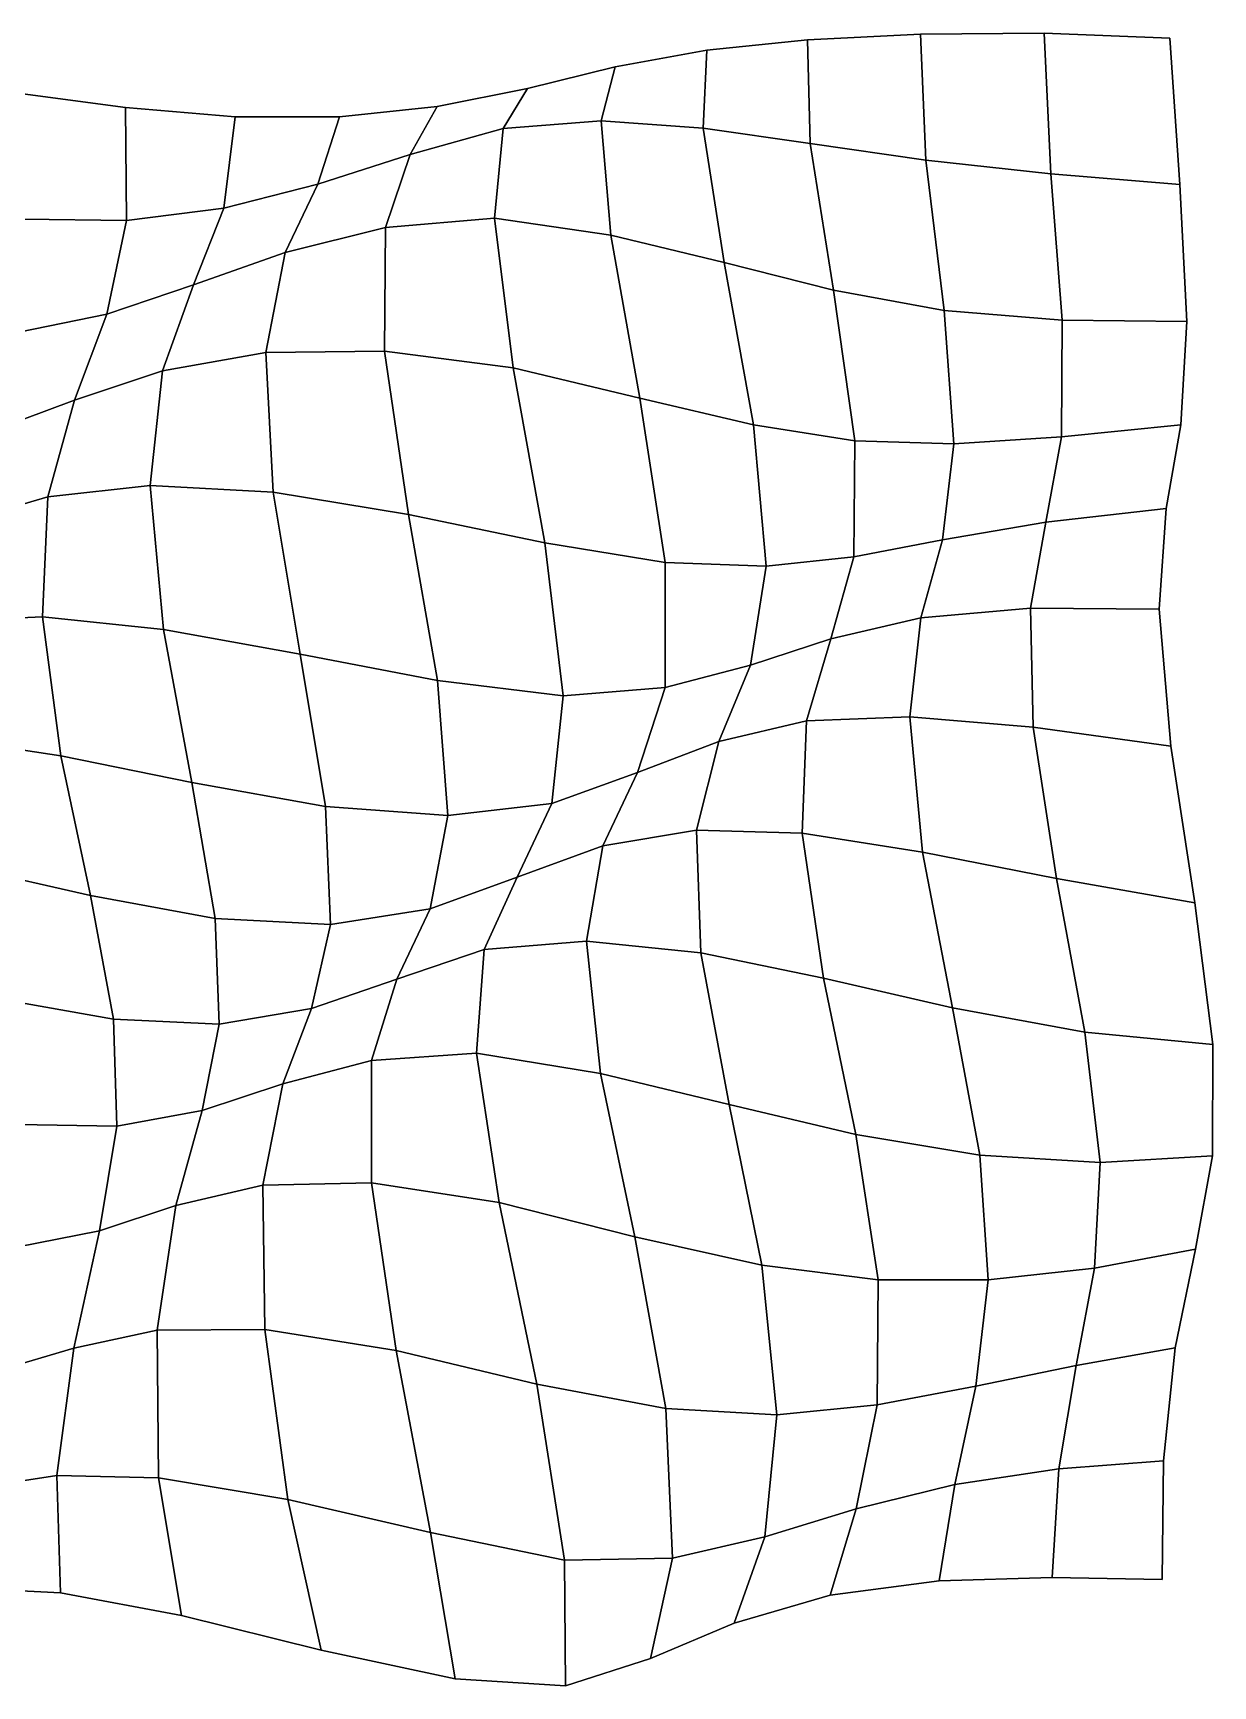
# Model space of a CAD drawing. Extents: x -160 to 228, y -142 to 124.
# Drawn here: x 38 to 227.5, y -141.7 to 123.8 of the extents above; entities that cross this region are included whole.
import ezdxf

# ---------------------------------------------------------------- set-up
doc = ezdxf.new("R2010")
doc.units = 0

msp = doc.modelspace()

# ---------------------------------------------------------------- linework, layer by layer
for points in [[(145.662537, 108.516945, 8.904536), (162.85022, 106.03968, 9.288809), (162.385162, 122.685623, 5.876011), (146.220367, 120.994209, 6.913747)], [(145.662537, 108.516945, 8.904536), (146.220367, 120.994209, 6.913747), (162.385162, 122.685623, 5.876011), (162.85022, 106.03968, 9.288809)], [(162.85022, 106.03968, 9.288809), (181.401978, 103.35994, 7.454786), (180.54306, 123.602867, 2.943283), (162.385162, 122.685623, 5.876011)], [(162.85022, 106.03968, 9.288809), (162.385162, 122.685623, 5.876011), (180.54306, 123.602867, 2.943283), (181.401978, 103.35994, 7.454786)], [(181.401978, 103.35994, 7.454786), (201.503067, 101.167236, 3.549233), (200.403351, 123.764183, -1.15705), (180.54306, 123.602867, 2.943283)], [(181.401978, 103.35994, 7.454786), (180.54306, 123.602867, 2.943283), (200.403351, 123.764183, -1.15705), (201.503067, 101.167236, 3.549233)], [(201.503067, 101.167236, 3.549233), (222.200958, 99.460846, -1.125033), (220.578674, 122.964493, -4.931607), (200.403351, 123.764183, -1.15705)], [(201.503067, 101.167236, 3.549233), (200.403351, 123.764183, -1.15705), (220.578674, 122.964493, -4.931607), (222.200958, 99.460846, -1.125033)], [(129.291458, 109.656158, 7.050998), (145.662537, 108.516945, 8.904536), (146.220367, 120.994209, 6.913747), (131.509827, 118.363823, 6.214021)], [(129.291458, 109.656158, 7.050998), (131.509827, 118.363823, 6.214021), (146.220367, 120.994209, 6.913747), (145.662537, 108.516945, 8.904536)], [(113.531754, 108.437157, 4.613758), (129.291458, 109.656158, 7.050998), (131.509827, 118.363823, 6.214021), (117.449608, 114.878937, 4.384284)], [(113.531754, 108.437157, 4.613758), (117.449608, 114.878937, 4.384284), (131.509827, 118.363823, 6.214021), (129.291458, 109.656158, 7.050998)], [(36.509834, 93.859482, -2.227231), (53.022015, 93.686859, -2.260378), (52.857571, 111.804642, -1.847986), (34.789772, 114.228859, -1.570889)], [(36.509834, 93.859482, -2.227231), (34.789772, 114.228859, -1.570889), (52.857571, 111.804642, -1.847986), (53.022015, 93.686859, -2.260378)], [(98.58889, 104.238655, 1.851987), (113.531754, 108.437157, 4.613758), (117.449608, 114.878937, 4.384284), (102.901779, 111.962402, 1.791465)], [(98.58889, 104.238655, 1.851987), (102.901779, 111.962402, 1.791465), (117.449608, 114.878937, 4.384284), (113.531754, 108.437157, 4.613758)], [(53.022015, 93.686859, -2.260378), (68.684402, 95.667419, -1.571598), (70.457062, 110.297409, -1.434729), (52.857571, 111.804642, -1.847986)], [(53.022015, 93.686859, -2.260378), (52.857571, 111.804642, -1.847986), (70.457062, 110.297409, -1.434729), (68.684402, 95.667419, -1.571598)], [(83.750122, 99.514389, -0.188772), (98.58889, 104.238655, 1.851987), (102.901779, 111.962402, 1.791465), (87.230499, 110.300682, -0.208075)], [(83.750122, 99.514389, -0.188772), (87.230499, 110.300682, -0.208075), (102.901779, 111.962402, 1.791465), (98.58889, 104.238655, 1.851987)], [(68.684402, 95.667419, -1.571598), (83.750122, 99.514389, -0.188772), (87.230499, 110.300682, -0.208075), (70.457062, 110.297409, -1.434729)], [(68.684402, 95.667419, -1.571598), (70.457062, 110.297409, -1.434729), (87.230499, 110.300682, -0.208075), (83.750122, 99.514389, -0.188772)], [(112.158669, 94.057396, 3.019709), (130.828445, 91.327164, 5.345584), (129.291458, 109.656158, 7.050998), (113.531754, 108.437157, 4.613758)], [(112.158669, 94.057396, 3.019709), (113.531754, 108.437157, 4.613758), (129.291458, 109.656158, 7.050998), (130.828445, 91.327164, 5.345584)], [(130.828445, 91.327164, 5.345584), (149.028305, 86.9151, 7.905896), (145.662537, 108.516945, 8.904536), (129.291458, 109.656158, 7.050998)], [(130.828445, 91.327164, 5.345584), (129.291458, 109.656158, 7.050998), (145.662537, 108.516945, 8.904536), (149.028305, 86.9151, 7.905896)], [(94.636383, 92.526482, 1.022836), (112.158669, 94.057396, 3.019709), (113.531754, 108.437157, 4.613758), (98.58889, 104.238655, 1.851987)], [(94.636383, 92.526482, 1.022836), (98.58889, 104.238655, 1.851987), (113.531754, 108.437157, 4.613758), (112.158669, 94.057396, 3.019709)], [(149.028305, 86.9151, 7.905896), (166.580688, 82.46312, 9.681266), (162.85022, 106.03968, 9.288809), (145.662537, 108.516945, 8.904536)], [(149.028305, 86.9151, 7.905896), (145.662537, 108.516945, 8.904536), (162.85022, 106.03968, 9.288809), (166.580688, 82.46312, 9.681266)], [(78.534721, 88.511803, -0.303904), (94.636383, 92.526482, 1.022836), (98.58889, 104.238655, 1.851987), (83.750122, 99.514389, -0.188772)], [(78.534721, 88.511803, -0.303904), (83.750122, 99.514389, -0.188772), (98.58889, 104.238655, 1.851987), (94.636383, 92.526482, 1.022836)], [(166.580688, 82.46312, 9.681266), (184.347641, 79.217163, 9.418513), (181.401978, 103.35994, 7.454786), (162.85022, 106.03968, 9.288809)], [(166.580688, 82.46312, 9.681266), (162.85022, 106.03968, 9.288809), (181.401978, 103.35994, 7.454786), (184.347641, 79.217163, 9.418513)], [(184.347641, 79.217163, 9.418513), (203.327362, 77.664276, 6.615144), (201.503067, 101.167236, 3.549233), (181.401978, 103.35994, 7.454786)], [(184.347641, 79.217163, 9.418513), (181.401978, 103.35994, 7.454786), (201.503067, 101.167236, 3.549233), (203.327362, 77.664276, 6.615144)], [(203.327362, 77.664276, 6.615144), (223.350449, 77.446571, 2.143383), (222.200958, 99.460846, -1.125033), (201.503067, 101.167236, 3.549233)], [(203.327362, 77.664276, 6.615144), (201.503067, 101.167236, 3.549233), (222.200958, 99.460846, -1.125033), (223.350449, 77.446571, 2.143383)], [(63.812603, 83.325546, -1.313405), (78.534721, 88.511803, -0.303904), (83.750122, 99.514389, -0.188772), (68.684402, 95.667419, -1.571598)], [(63.812603, 83.325546, -1.313405), (68.684402, 95.667419, -1.571598), (83.750122, 99.514389, -0.188772), (78.534721, 88.511803, -0.303904)], [(49.851536, 78.600464, -2.010201), (63.812603, 83.325546, -1.313405), (68.684402, 95.667419, -1.571598), (53.022015, 93.686859, -2.260378)], [(49.851536, 78.600464, -2.010201), (53.022015, 93.686859, -2.260378), (68.684402, 95.667419, -1.571598), (63.812603, 83.325546, -1.313405)], [(35.742332, 75.742699, -2.221099), (49.851536, 78.600464, -2.010201), (53.022015, 93.686859, -2.260378), (36.509834, 93.859482, -2.227231)], [(35.742332, 75.742699, -2.221099), (36.509834, 93.859482, -2.227231), (53.022015, 93.686859, -2.260378), (49.851536, 78.600464, -2.010201)], [(94.491989, 72.659409, -0.450241), (115.113052, 70.009628, 0.429305), (112.158669, 94.057396, 3.019709), (94.636383, 92.526482, 1.022836)], [(94.491989, 72.659409, -0.450241), (94.636383, 92.526482, 1.022836), (112.158669, 94.057396, 3.019709), (115.113052, 70.009628, 0.429305)], [(115.113052, 70.009628, 0.429305), (135.481995, 65.109688, 2.374294), (130.828445, 91.327164, 5.345584), (112.158669, 94.057396, 3.019709)], [(115.113052, 70.009628, 0.429305), (112.158669, 94.057396, 3.019709), (130.828445, 91.327164, 5.345584), (135.481995, 65.109688, 2.374294)], [(75.412186, 72.477486, -0.683527), (94.491989, 72.659409, -0.450241), (94.636383, 92.526482, 1.022836), (78.534721, 88.511803, -0.303904)], [(75.412186, 72.477486, -0.683527), (78.534721, 88.511803, -0.303904), (94.636383, 92.526482, 1.022836), (94.491989, 72.659409, -0.450241)], [(135.481995, 65.109688, 2.374294), (153.726135, 60.838676, 5.331368), (149.028305, 86.9151, 7.905896), (130.828445, 91.327164, 5.345584)], [(135.481995, 65.109688, 2.374294), (130.828445, 91.327164, 5.345584), (149.028305, 86.9151, 7.905896), (153.726135, 60.838676, 5.331368)], [(58.798016, 69.498413, -0.897331), (75.412186, 72.477486, -0.683527), (78.534721, 88.511803, -0.303904), (63.812603, 83.325546, -1.313405)], [(58.798016, 69.498413, -0.897331), (63.812603, 83.325546, -1.313405), (78.534721, 88.511803, -0.303904), (75.412186, 72.477486, -0.683527)], [(153.726135, 60.838676, 5.331368), (170.009308, 58.29739, 8.208756), (166.580688, 82.46312, 9.681266), (149.028305, 86.9151, 7.905896)], [(153.726135, 60.838676, 5.331368), (149.028305, 86.9151, 7.905896), (166.580688, 82.46312, 9.681266), (170.009308, 58.29739, 8.208756)], [(44.676727, 64.801247, -1.220574), (58.798016, 69.498413, -0.897331), (63.812603, 83.325546, -1.313405), (49.851536, 78.600464, -2.010201)], [(44.676727, 64.801247, -1.220574), (49.851536, 78.600464, -2.010201), (63.812603, 83.325546, -1.313405), (58.798016, 69.498413, -0.897331)], [(170.009308, 58.29739, 8.208756), (185.883392, 57.792133, 9.414069), (184.347641, 79.217163, 9.418513), (166.580688, 82.46312, 9.681266)], [(170.009308, 58.29739, 8.208756), (166.580688, 82.46312, 9.681266), (184.347641, 79.217163, 9.418513), (185.883392, 57.792133, 9.414069)], [(32.175343, 60.165287, -1.461489), (44.676727, 64.801247, -1.220574), (49.851536, 78.600464, -2.010201), (35.742332, 75.742699, -2.221099)], [(32.175343, 60.165287, -1.461489), (35.742332, 75.742699, -2.221099), (49.851536, 78.600464, -2.010201), (44.676727, 64.801247, -1.220574)], [(185.883392, 57.792133, 9.414069), (203.180573, 58.932922, 7.946173), (203.327362, 77.664276, 6.615144), (184.347641, 79.217163, 9.418513)], [(185.883392, 57.792133, 9.414069), (184.347641, 79.217163, 9.418513), (203.327362, 77.664276, 6.615144), (203.180573, 58.932922, 7.946173)], [(203.180573, 58.932922, 7.946173), (222.362167, 60.857986, 4.258136), (223.350449, 77.446571, 2.143383), (203.327362, 77.664276, 6.615144)], [(203.180573, 58.932922, 7.946173), (203.327362, 77.664276, 6.615144), (223.350449, 77.446571, 2.143383), (222.362167, 60.857986, 4.258136)], [(56.816399, 51.08857, -0.596785), (76.572571, 50.013245, -1.349481), (75.412186, 72.477486, -0.683527), (58.798016, 69.498413, -0.897331)], [(56.816399, 51.08857, -0.596785), (58.798016, 69.498413, -0.897331), (75.412186, 72.477486, -0.683527), (76.572571, 50.013245, -1.349481)], [(76.572571, 50.013245, -1.349481), (98.338722, 46.460506, -2.123005), (94.491989, 72.659409, -0.450241), (75.412186, 72.477486, -0.683527)], [(76.572571, 50.013245, -1.349481), (75.412186, 72.477486, -0.683527), (94.491989, 72.659409, -0.450241), (98.338722, 46.460506, -2.123005)], [(98.338722, 46.460506, -2.123005), (120.207253, 41.905697, -2.088485), (115.113052, 70.009628, 0.429305), (94.491989, 72.659409, -0.450241)], [(98.338722, 46.460506, -2.123005), (94.491989, 72.659409, -0.450241), (115.113052, 70.009628, 0.429305), (120.207253, 41.905697, -2.088485)], [(40.394512, 49.27018, -0.207927), (56.816399, 51.08857, -0.596785), (58.798016, 69.498413, -0.897331), (44.676727, 64.801247, -1.220574)], [(40.394512, 49.27018, -0.207927), (44.676727, 64.801247, -1.220574), (58.798016, 69.498413, -0.897331), (56.816399, 51.08857, -0.596785)], [(120.207253, 41.905697, -2.088485), (139.551407, 38.753036, -0.318251), (135.481995, 65.109688, 2.374294), (115.113052, 70.009628, 0.429305)], [(120.207253, 41.905697, -2.088485), (115.113052, 70.009628, 0.429305), (135.481995, 65.109688, 2.374294), (139.551407, 38.753036, -0.318251)], [(27.446362, 45.477581, -0.157396), (40.394512, 49.27018, -0.207927), (44.676727, 64.801247, -1.220574), (32.175343, 60.165287, -1.461489)], [(27.446362, 45.477581, -0.157396), (32.175343, 60.165287, -1.461489), (44.676727, 64.801247, -1.220574), (40.394512, 49.27018, -0.207927)], [(139.551407, 38.753036, -0.318251), (155.742401, 38.128277, 2.945677), (153.726135, 60.838676, 5.331368), (135.481995, 65.109688, 2.374294)], [(139.551407, 38.753036, -0.318251), (135.481995, 65.109688, 2.374294), (153.726135, 60.838676, 5.331368), (155.742401, 38.128277, 2.945677)], [(155.742401, 38.128277, 2.945677), (169.85611, 39.670132, 6.514262), (170.009308, 58.29739, 8.208756), (153.726135, 60.838676, 5.331368)], [(155.742401, 38.128277, 2.945677), (153.726135, 60.838676, 5.331368), (170.009308, 58.29739, 8.208756), (169.85611, 39.670132, 6.514262)], [(184.10817, 42.394714, 8.623401), (200.666626, 45.245346, 8.08901), (203.180573, 58.932922, 7.946173), (185.883392, 57.792133, 9.414069)], [(184.10817, 42.394714, 8.623401), (185.883392, 57.792133, 9.414069), (203.180573, 58.932922, 7.946173), (200.666626, 45.245346, 8.08901)], [(200.666626, 45.245346, 8.08901), (220.018082, 47.400959, 5.16452), (222.362167, 60.857986, 4.258136), (203.180573, 58.932922, 7.946173)], [(200.666626, 45.245346, 8.08901), (203.180573, 58.932922, 7.946173), (222.362167, 60.857986, 4.258136), (220.018082, 47.400959, 5.16452)], [(169.85611, 39.670132, 6.514262), (184.10817, 42.394714, 8.623401), (185.883392, 57.792133, 9.414069), (170.009308, 58.29739, 8.208756)], [(169.85611, 39.670132, 6.514262), (170.009308, 58.29739, 8.208756), (185.883392, 57.792133, 9.414069), (184.10817, 42.394714, 8.623401)], [(39.530907, 30.005316, 1.006507), (58.965717, 28.003693, -0.190319), (56.816399, 51.08857, -0.596785), (40.394512, 49.27018, -0.207927)], [(39.530907, 30.005316, 1.006507), (40.394512, 49.27018, -0.207927), (56.816399, 51.08857, -0.596785), (58.965717, 28.003693, -0.190319)], [(58.965717, 28.003693, -0.190319), (80.912987, 24.009594, -1.770194), (76.572571, 50.013245, -1.349481), (56.816399, 51.08857, -0.596785)], [(58.965717, 28.003693, -0.190319), (56.816399, 51.08857, -0.596785), (76.572571, 50.013245, -1.349481), (80.912987, 24.009594, -1.770194)], [(24.229223, 29.30179, 1.521119), (39.530907, 30.005316, 1.006507), (40.394512, 49.27018, -0.207927), (27.446362, 45.477581, -0.157396)], [(24.229223, 29.30179, 1.521119), (27.446362, 45.477581, -0.157396), (40.394512, 49.27018, -0.207927), (39.530907, 30.005316, 1.006507)], [(80.912987, 24.009594, -1.770194), (103.004227, 19.796736, -3.133687), (98.338722, 46.460506, -2.123005), (76.572571, 50.013245, -1.349481)], [(80.912987, 24.009594, -1.770194), (76.572571, 50.013245, -1.349481), (98.338722, 46.460506, -2.123005), (103.004227, 19.796736, -3.133687)], [(103.004227, 19.796736, -3.133687), (123.176346, 17.331457, -3.370655), (120.207253, 41.905697, -2.088485), (98.338722, 46.460506, -2.123005)], [(103.004227, 19.796736, -3.133687), (98.338722, 46.460506, -2.123005), (120.207253, 41.905697, -2.088485), (123.176346, 17.331457, -3.370655)], [(180.582245, 29.850122, 7.912187), (198.201309, 31.425158, 7.597199), (200.666626, 45.245346, 8.08901), (184.10817, 42.394714, 8.623401)], [(180.582245, 29.850122, 7.912187), (184.10817, 42.394714, 8.623401), (200.666626, 45.245346, 8.08901), (198.201309, 31.425158, 7.597199)], [(198.201309, 31.425158, 7.597199), (218.902588, 31.231567, 5.055511), (220.018082, 47.400959, 5.16452), (200.666626, 45.245346, 8.08901)], [(198.201309, 31.425158, 7.597199), (200.666626, 45.245346, 8.08901), (220.018082, 47.400959, 5.16452), (218.902588, 31.231567, 5.055511)], [(123.176346, 17.331457, -3.370655), (139.518372, 18.643087, -1.481295), (139.551407, 38.753036, -0.318251), (120.207253, 41.905697, -2.088485)], [(123.176346, 17.331457, -3.370655), (120.207253, 41.905697, -2.088485), (139.551407, 38.753036, -0.318251), (139.518372, 18.643087, -1.481295)], [(166.178055, 26.499092, 5.663217), (180.582245, 29.850122, 7.912187), (184.10817, 42.394714, 8.623401), (169.85611, 39.670132, 6.514262)], [(166.178055, 26.499092, 5.663217), (169.85611, 39.670132, 6.514262), (184.10817, 42.394714, 8.623401), (180.582245, 29.850122, 7.912187)], [(139.518372, 18.643087, -1.481295), (153.246262, 22.253891, 1.961948), (155.742401, 38.128277, 2.945677), (139.551407, 38.753036, -0.318251)], [(139.518372, 18.643087, -1.481295), (139.551407, 38.753036, -0.318251), (155.742401, 38.128277, 2.945677), (153.246262, 22.253891, 1.961948)], [(153.246262, 22.253891, 1.961948), (166.178055, 26.499092, 5.663217), (169.85611, 39.670132, 6.514262), (155.742401, 38.128277, 2.945677)], [(153.246262, 22.253891, 1.961948), (155.742401, 38.128277, 2.945677), (169.85611, 39.670132, 6.514262), (166.178055, 26.499092, 5.663217)], [(24.415071, 10.429656, 3.504362), (42.462883, 7.711272, 2.759383), (39.530907, 30.005316, 1.006507), (24.229223, 29.30179, 1.521119)], [(24.415071, 10.429656, 3.504362), (24.229223, 29.30179, 1.521119), (39.530907, 30.005316, 1.006507), (42.462883, 7.711272, 2.759383)], [(42.462883, 7.711272, 2.759383), (63.509315, 3.417591, 1.054542), (58.965717, 28.003693, -0.190319), (39.530907, 30.005316, 1.006507)], [(42.462883, 7.711272, 2.759383), (39.530907, 30.005316, 1.006507), (58.965717, 28.003693, -0.190319), (63.509315, 3.417591, 1.054542)], [(162.25119, 13.300817, 5.677479), (178.825455, 13.983975, 7.208857), (180.582245, 29.850122, 7.912187), (166.178055, 26.499092, 5.663217)], [(162.25119, 13.300817, 5.677479), (166.178055, 26.499092, 5.663217), (180.582245, 29.850122, 7.912187), (178.825455, 13.983975, 7.208857)], [(178.825455, 13.983975, 7.208857), (198.6436, 12.275959, 6.51214), (198.201309, 31.425158, 7.597199), (180.582245, 29.850122, 7.912187)], [(178.825455, 13.983975, 7.208857), (180.582245, 29.850122, 7.912187), (198.201309, 31.425158, 7.597199), (198.6436, 12.275959, 6.51214)], [(198.6436, 12.275959, 6.51214), (220.761185, 9.221884, 4.121345), (218.902588, 31.231567, 5.055511), (198.201309, 31.425158, 7.597199)], [(198.6436, 12.275959, 6.51214), (198.201309, 31.425158, 7.597199), (218.902588, 31.231567, 5.055511), (220.761185, 9.221884, 4.121345)], [(63.509315, 3.417591, 1.054542), (85.004738, -0.41367, -0.933379), (80.912987, 24.009594, -1.770194), (58.965717, 28.003693, -0.190319)], [(63.509315, 3.417591, 1.054542), (58.965717, 28.003693, -0.190319), (80.912987, 24.009594, -1.770194), (85.004738, -0.41367, -0.933379)], [(85.004738, -0.41367, -0.933379), (104.642822, -1.864422, -2.409078), (103.004227, 19.796736, -3.133687), (80.912987, 24.009594, -1.770194)], [(85.004738, -0.41367, -0.933379), (80.912987, 24.009594, -1.770194), (103.004227, 19.796736, -3.133687), (104.642822, -1.864422, -2.409078)], [(148.188065, 10.024273, 2.616843), (162.25119, 13.300817, 5.677479), (166.178055, 26.499092, 5.663217), (153.246262, 22.253891, 1.961948)], [(148.188065, 10.024273, 2.616843), (153.246262, 22.253891, 1.961948), (166.178055, 26.499092, 5.663217), (162.25119, 13.300817, 5.677479)], [(135.114929, 5.009482, -0.54364), (148.188065, 10.024273, 2.616843), (153.246262, 22.253891, 1.961948), (139.518372, 18.643087, -1.481295)], [(135.114929, 5.009482, -0.54364), (139.518372, 18.643087, -1.481295), (153.246262, 22.253891, 1.961948), (148.188065, 10.024273, 2.616843)], [(104.642822, -1.864422, -2.409078), (121.334373, 0.040432, -2.480698), (123.176346, 17.331457, -3.370655), (103.004227, 19.796736, -3.133687)], [(104.642822, -1.864422, -2.409078), (103.004227, 19.796736, -3.133687), (123.176346, 17.331457, -3.370655), (121.334373, 0.040432, -2.480698)], [(121.334373, 0.040432, -2.480698), (135.114929, 5.009482, -0.54364), (139.518372, 18.643087, -1.481295), (123.176346, 17.331457, -3.370655)], [(121.334373, 0.040432, -2.480698), (123.176346, 17.331457, -3.370655), (139.518372, 18.643087, -1.481295), (135.114929, 5.009482, -0.54364)], [(144.570816, -4.240913, 4.49646), (161.561081, -4.733904, 6.148552), (162.25119, 13.300817, 5.677479), (148.188065, 10.024273, 2.616843)], [(144.570816, -4.240913, 4.49646), (148.188065, 10.024273, 2.616843), (162.25119, 13.300817, 5.677479), (161.561081, -4.733904, 6.148552)], [(161.561081, -4.733904, 6.148552), (180.898392, -7.747299, 6.36305), (178.825455, 13.983975, 7.208857), (162.25119, 13.300817, 5.677479)], [(161.561081, -4.733904, 6.148552), (162.25119, 13.300817, 5.677479), (178.825455, 13.983975, 7.208857), (180.898392, -7.747299, 6.36305)], [(180.898392, -7.747299, 6.36305), (202.371811, -11.992671, 4.969822), (198.6436, 12.275959, 6.51214), (178.825455, 13.983975, 7.208857)], [(180.898392, -7.747299, 6.36305), (178.825455, 13.983975, 7.208857), (198.6436, 12.275959, 6.51214), (202.371811, -11.992671, 4.969822)], [(202.371811, -11.992671, 4.969822), (224.590256, -15.885909, 2.736485), (220.761185, 9.221884, 4.121345), (198.6436, 12.275959, 6.51214)], [(202.371811, -11.992671, 4.969822), (198.6436, 12.275959, 6.51214), (220.761185, 9.221884, 4.121345), (224.590256, -15.885909, 2.736485)], [(27.856705, -10.367572, 5.555655), (47.241402, -14.731935, 5.234412), (42.462883, 7.711272, 2.759383), (24.415071, 10.429656, 3.504362)], [(27.856705, -10.367572, 5.555655), (24.415071, 10.429656, 3.504362), (42.462883, 7.711272, 2.759383), (47.241402, -14.731935, 5.234412)], [(129.528915, -6.778921, 2.372594), (144.570816, -4.240913, 4.49646), (148.188065, 10.024273, 2.616843), (135.114929, 5.009482, -0.54364)], [(129.528915, -6.778921, 2.372594), (135.114929, 5.009482, -0.54364), (148.188065, 10.024273, 2.616843), (144.570816, -4.240913, 4.49646)], [(47.241402, -14.731935, 5.234412), (67.275307, -18.43544, 3.737284), (63.509315, 3.417591, 1.054542), (42.462883, 7.711272, 2.759383)], [(47.241402, -14.731935, 5.234412), (42.462883, 7.711272, 2.759383), (63.509315, 3.417591, 1.054542), (67.275307, -18.43544, 3.737284)], [(67.275307, -18.43544, 3.737284), (85.786026, -19.387861, 1.941733), (85.004738, -0.41367, -0.933379), (63.509315, 3.417591, 1.054542)], [(67.275307, -18.43544, 3.737284), (63.509315, 3.417591, 1.054542), (85.004738, -0.41367, -0.933379), (85.786026, -19.387861, 1.941733)], [(115.757584, -11.764167, 0.927956), (129.528915, -6.778921, 2.372594), (135.114929, 5.009482, -0.54364), (121.334373, 0.040432, -2.480698)], [(115.757584, -11.764167, 0.927956), (121.334373, 0.040432, -2.480698), (135.114929, 5.009482, -0.54364), (129.528915, -6.778921, 2.372594)], [(101.785866, -16.873146, 0.753524), (115.757584, -11.764167, 0.927956), (121.334373, 0.040432, -2.480698), (104.642822, -1.864422, -2.409078)], [(101.785866, -16.873146, 0.753524), (104.642822, -1.864422, -2.409078), (121.334373, 0.040432, -2.480698), (115.757584, -11.764167, 0.927956)], [(85.786026, -19.387861, 1.941733), (101.785866, -16.873146, 0.753524), (104.642822, -1.864422, -2.409078), (85.004738, -0.41367, -0.933379)], [(85.786026, -19.387861, 1.941733), (85.004738, -0.41367, -0.933379), (104.642822, -1.864422, -2.409078), (101.785866, -16.873146, 0.753524)], [(126.91349, -22.052086, 6.024288), (145.258331, -23.927931, 6.423067), (144.570816, -4.240913, 4.49646), (129.528915, -6.778921, 2.372594)], [(126.91349, -22.052086, 6.024288), (129.528915, -6.778921, 2.372594), (144.570816, -4.240913, 4.49646), (145.258331, -23.927931, 6.423067)], [(145.258331, -23.927931, 6.423067), (164.972275, -27.992321, 6.259439), (161.561081, -4.733904, 6.148552), (144.570816, -4.240913, 4.49646)], [(145.258331, -23.927931, 6.423067), (144.570816, -4.240913, 4.49646), (161.561081, -4.733904, 6.148552), (164.972275, -27.992321, 6.259439)], [(164.972275, -27.992321, 6.259439), (185.714676, -32.747059, 5.117605), (180.898392, -7.747299, 6.36305), (161.561081, -4.733904, 6.148552)], [(164.972275, -27.992321, 6.259439), (161.561081, -4.733904, 6.148552), (180.898392, -7.747299, 6.36305), (185.714676, -32.747059, 5.117605)], [(110.462204, -23.40995, 5.806003), (126.91349, -22.052086, 6.024288), (129.528915, -6.778921, 2.372594), (115.757584, -11.764167, 0.927956)], [(110.462204, -23.40995, 5.806003), (115.757584, -11.764167, 0.927956), (129.528915, -6.778921, 2.372594), (126.91349, -22.052086, 6.024288)], [(185.714676, -32.747059, 5.117605), (206.966614, -36.685925, 3.264161), (202.371811, -11.992671, 4.969822), (180.898392, -7.747299, 6.36305)], [(185.714676, -32.747059, 5.117605), (180.898392, -7.747299, 6.36305), (202.371811, -11.992671, 4.969822), (206.966614, -36.685925, 3.264161)], [(32.453579, -31.343946, 6.93), (50.959564, -34.618561, 7.842927), (47.241402, -14.731935, 5.234412), (27.856705, -10.367572, 5.555655)], [(32.453579, -31.343946, 6.93), (27.856705, -10.367572, 5.555655), (47.241402, -14.731935, 5.234412), (50.959564, -34.618561, 7.842927)], [(96.443741, -28.156456, 5.670967), (110.462204, -23.40995, 5.806003), (115.757584, -11.764167, 0.927956), (101.785866, -16.873146, 0.753524)], [(96.443741, -28.156456, 5.670967), (101.785866, -16.873146, 0.753524), (115.757584, -11.764167, 0.927956), (110.462204, -23.40995, 5.806003)], [(206.966614, -36.685925, 3.264161), (227.524216, -38.65736, 1.488735), (224.590256, -15.885909, 2.736485), (202.371811, -11.992671, 4.969822)], [(206.966614, -36.685925, 3.264161), (202.371811, -11.992671, 4.969822), (224.590256, -15.885909, 2.736485), (227.524216, -38.65736, 1.488735)], [(50.959564, -34.618561, 7.842927), (67.890862, -35.409294, 7.40448), (67.275307, -18.43544, 3.737284), (47.241402, -14.731935, 5.234412)], [(50.959564, -34.618561, 7.842927), (47.241402, -14.731935, 5.234412), (67.275307, -18.43544, 3.737284), (67.890862, -35.409294, 7.40448)], [(67.890862, -35.409294, 7.40448), (82.762207, -32.90387, 6.395606), (85.786026, -19.387861, 1.941733), (67.275307, -18.43544, 3.737284)], [(67.890862, -35.409294, 7.40448), (67.275307, -18.43544, 3.737284), (85.786026, -19.387861, 1.941733), (82.762207, -32.90387, 6.395606)], [(82.762207, -32.90387, 6.395606), (96.443741, -28.156456, 5.670967), (101.785866, -16.873146, 0.753524), (85.786026, -19.387861, 1.941733)], [(82.762207, -32.90387, 6.395606), (85.786026, -19.387861, 1.941733), (101.785866, -16.873146, 0.753524), (96.443741, -28.156456, 5.670967)], [(92.387161, -41.22163, 10.075391), (109.233597, -40.071453, 9.815829), (110.462204, -23.40995, 5.806003), (96.443741, -28.156456, 5.670967)], [(92.387161, -41.22163, 10.075391), (96.443741, -28.156456, 5.670967), (110.462204, -23.40995, 5.806003), (109.233597, -40.071453, 9.815829)], [(109.233597, -40.071453, 9.815829), (129.172409, -43.305241, 8.482043), (126.91349, -22.052086, 6.024288), (110.462204, -23.40995, 5.806003)], [(109.233597, -40.071453, 9.815829), (110.462204, -23.40995, 5.806003), (126.91349, -22.052086, 6.024288), (129.172409, -43.305241, 8.482043)], [(129.172409, -43.305241, 8.482043), (149.81398, -48.273304, 7.087132), (145.258331, -23.927931, 6.423067), (126.91349, -22.052086, 6.024288)], [(129.172409, -43.305241, 8.482043), (126.91349, -22.052086, 6.024288), (145.258331, -23.927931, 6.423067), (149.81398, -48.273304, 7.087132)], [(149.81398, -48.273304, 7.087132), (170.186157, -53.095608, 5.419216), (164.972275, -27.992321, 6.259439), (145.258331, -23.927931, 6.423067)], [(149.81398, -48.273304, 7.087132), (145.258331, -23.927931, 6.423067), (164.972275, -27.992321, 6.259439), (170.186157, -53.095608, 5.419216)], [(78.115646, -44.997822, 10.358448), (92.387161, -41.22163, 10.075391), (96.443741, -28.156456, 5.670967), (82.762207, -32.90387, 6.395606)], [(78.115646, -44.997822, 10.358448), (82.762207, -32.90387, 6.395606), (96.443741, -28.156456, 5.670967), (92.387161, -41.22163, 10.075391)], [(170.186157, -53.095608, 5.419216), (190.091339, -56.439888, 3.523356), (185.714676, -32.747059, 5.117605), (164.972275, -27.992321, 6.259439)], [(170.186157, -53.095608, 5.419216), (164.972275, -27.992321, 6.259439), (185.714676, -32.747059, 5.117605), (190.091339, -56.439888, 3.523356)], [(35.488789, -51.505756, 6.487259), (51.479416, -51.763702, 9.068357), (50.959564, -34.618561, 7.842927), (32.453579, -31.343946, 6.93)], [(35.488789, -51.505756, 6.487259), (32.453579, -31.343946, 6.93), (50.959564, -34.618561, 7.842927), (51.479416, -51.763702, 9.068357)], [(65.16349, -49.263088, 10.224379), (78.115646, -44.997822, 10.358448), (82.762207, -32.90387, 6.395606), (67.890862, -35.409294, 7.40448)], [(65.16349, -49.263088, 10.224379), (67.890862, -35.409294, 7.40448), (82.762207, -32.90387, 6.395606), (78.115646, -44.997822, 10.358448)], [(190.091339, -56.439888, 3.523356), (209.3936, -57.614452, 1.838272), (206.966614, -36.685925, 3.264161), (185.714676, -32.747059, 5.117605)], [(190.091339, -56.439888, 3.523356), (185.714676, -32.747059, 5.117605), (206.966614, -36.685925, 3.264161), (209.3936, -57.614452, 1.838272)], [(51.479416, -51.763702, 9.068357), (65.16349, -49.263088, 10.224379), (67.890862, -35.409294, 7.40448), (50.959564, -34.618561, 7.842927)], [(51.479416, -51.763702, 9.068357), (50.959564, -34.618561, 7.842927), (67.890862, -35.409294, 7.40448), (65.16349, -49.263088, 10.224379)], [(209.3936, -57.614452, 1.838272), (227.452057, -56.511955, 0.88389), (227.524216, -38.65736, 1.488735), (206.966614, -36.685925, 3.264161)], [(209.3936, -57.614452, 1.838272), (206.966614, -36.685925, 3.264161), (227.524216, -38.65736, 1.488735), (227.452057, -56.511955, 0.88389)], [(74.936287, -61.228878, 11.200066), (92.363579, -60.862476, 11.288362), (92.387161, -41.22163, 10.075391), (78.115646, -44.997822, 10.358448)], [(74.936287, -61.228878, 11.200066), (78.115646, -44.997822, 10.358448), (92.387161, -41.22163, 10.075391), (92.363579, -60.862476, 11.288362)], [(92.363579, -60.862476, 11.288362), (112.907967, -64.014984, 10.609289), (109.233597, -40.071453, 9.815829), (92.387161, -41.22163, 10.075391)], [(92.363579, -60.862476, 11.288362), (92.387161, -41.22163, 10.075391), (109.233597, -40.071453, 9.815829), (112.907967, -64.014984, 10.609289)], [(112.907967, -64.014984, 10.609289), (134.698151, -69.534042, 8.26079), (129.172409, -43.305241, 8.482043), (109.233597, -40.071453, 9.815829)], [(112.907967, -64.014984, 10.609289), (109.233597, -40.071453, 9.815829), (129.172409, -43.305241, 8.482043), (134.698151, -69.534042, 8.26079)], [(60.954918, -64.498314, 9.98401), (74.936287, -61.228878, 11.200066), (78.115646, -44.997822, 10.358448), (65.16349, -49.263088, 10.224379)], [(60.954918, -64.498314, 9.98401), (65.16349, -49.263088, 10.224379), (78.115646, -44.997822, 10.358448), (74.936287, -61.228878, 11.200066)], [(134.698151, -69.534042, 8.26079), (155.060059, -74.110451, 5.898127), (149.81398, -48.273304, 7.087132), (129.172409, -43.305241, 8.482043)], [(134.698151, -69.534042, 8.26079), (129.172409, -43.305241, 8.482043), (149.81398, -48.273304, 7.087132), (155.060059, -74.110451, 5.898127)], [(48.704121, -68.577545, 7.375229), (60.954918, -64.498314, 9.98401), (65.16349, -49.263088, 10.224379), (51.479416, -51.763702, 9.068357)], [(48.704121, -68.577545, 7.375229), (51.479416, -51.763702, 9.068357), (65.16349, -49.263088, 10.224379), (60.954918, -64.498314, 9.98401)], [(155.060059, -74.110451, 5.898127), (173.754028, -76.461258, 3.746305), (170.186157, -53.095608, 5.419216), (149.81398, -48.273304, 7.087132)], [(155.060059, -74.110451, 5.898127), (149.81398, -48.273304, 7.087132), (170.186157, -53.095608, 5.419216), (173.754028, -76.461258, 3.746305)], [(35.362152, -71.209328, 3.505682), (48.704121, -68.577545, 7.375229), (51.479416, -51.763702, 9.068357), (35.488789, -51.505756, 6.487259)], [(35.362152, -71.209328, 3.505682), (35.488789, -51.505756, 6.487259), (51.479416, -51.763702, 9.068357), (48.704121, -68.577545, 7.375229)], [(173.754028, -76.461258, 3.746305), (191.421158, -76.447021, 2.065476), (190.091339, -56.439888, 3.523356), (170.186157, -53.095608, 5.419216)], [(173.754028, -76.461258, 3.746305), (170.186157, -53.095608, 5.419216), (190.091339, -56.439888, 3.523356), (191.421158, -76.447021, 2.065476)], [(191.421158, -76.447021, 2.065476), (208.490295, -74.563271, 1.16074), (209.3936, -57.614452, 1.838272), (190.091339, -56.439888, 3.523356)], [(191.421158, -76.447021, 2.065476), (190.091339, -56.439888, 3.523356), (209.3936, -57.614452, 1.838272), (208.490295, -74.563271, 1.16074)], [(208.490295, -74.563271, 1.16074), (224.717331, -71.522369, 1.097183), (227.452057, -56.511955, 0.88389), (209.3936, -57.614452, 1.838272)], [(208.490295, -74.563271, 1.16074), (209.3936, -57.614452, 1.838272), (227.452057, -56.511955, 0.88389), (224.717331, -71.522369, 1.097183)], [(75.221352, -84.441994, 7.816398), (96.333534, -87.786575, 8.275139), (92.363579, -60.862476, 11.288362), (74.936287, -61.228878, 11.200066)], [(75.221352, -84.441994, 7.816398), (74.936287, -61.228878, 11.200066), (92.363579, -60.862476, 11.288362), (96.333534, -87.786575, 8.275139)], [(96.333534, -87.786575, 8.275139), (118.952942, -93.201286, 7.639268), (112.907967, -64.014984, 10.609289), (92.363579, -60.862476, 11.288362)], [(96.333534, -87.786575, 8.275139), (92.363579, -60.862476, 11.288362), (112.907967, -64.014984, 10.609289), (118.952942, -93.201286, 7.639268)], [(57.944401, -84.544174, 5.949761), (75.221352, -84.441994, 7.816398), (74.936287, -61.228878, 11.200066), (60.954918, -64.498314, 9.98401)], [(57.944401, -84.544174, 5.949761), (60.954918, -64.498314, 9.98401), (74.936287, -61.228878, 11.200066), (75.221352, -84.441994, 7.816398)], [(44.566929, -87.449646, 2.707432), (57.944401, -84.544174, 5.949761), (60.954918, -64.498314, 9.98401), (48.704121, -68.577545, 7.375229)], [(44.566929, -87.449646, 2.707432), (48.704121, -68.577545, 7.375229), (60.954918, -64.498314, 9.98401), (57.944401, -84.544174, 5.949761)], [(118.952942, -93.201286, 7.639268), (139.673309, -97.139275, 5.522669), (134.698151, -69.534042, 8.26079), (112.907967, -64.014984, 10.609289)], [(118.952942, -93.201286, 7.639268), (112.907967, -64.014984, 10.609289), (134.698151, -69.534042, 8.26079), (139.673309, -97.139275, 5.522669)], [(32.58503, -90.935135, -1.331106), (44.566929, -87.449646, 2.707432), (48.704121, -68.577545, 7.375229), (35.362152, -71.209328, 3.505682)], [(32.58503, -90.935135, -1.331106), (35.362152, -71.209328, 3.505682), (48.704121, -68.577545, 7.375229), (44.566929, -87.449646, 2.707432)], [(139.673309, -97.139275, 5.522669), (157.484024, -98.120819, 3.546961), (155.060059, -74.110451, 5.898127), (134.698151, -69.534042, 8.26079)], [(139.673309, -97.139275, 5.522669), (134.698151, -69.534042, 8.26079), (155.060059, -74.110451, 5.898127), (157.484024, -98.120819, 3.546961)], [(205.530731, -90.232491, 1.385776), (221.455627, -87.37323, 1.789296), (224.717331, -71.522369, 1.097183), (208.490295, -74.563271, 1.16074)], [(205.530731, -90.232491, 1.385776), (208.490295, -74.563271, 1.16074), (224.717331, -71.522369, 1.097183), (221.455627, -87.37323, 1.789296)], [(157.484024, -98.120819, 3.546961), (173.611038, -96.515427, 2.098204), (173.754028, -76.461258, 3.746305), (155.060059, -74.110451, 5.898127)], [(157.484024, -98.120819, 3.546961), (155.060059, -74.110451, 5.898127), (173.754028, -76.461258, 3.746305), (173.611038, -96.515427, 2.098204)], [(173.611038, -96.515427, 2.098204), (189.458481, -93.511375, 1.377636), (191.421158, -76.447021, 2.065476), (173.754028, -76.461258, 3.746305)], [(173.611038, -96.515427, 2.098204), (173.754028, -76.461258, 3.746305), (191.421158, -76.447021, 2.065476), (189.458481, -93.511375, 1.377636)], [(189.458481, -93.511375, 1.377636), (205.530731, -90.232491, 1.385776), (208.490295, -74.563271, 1.16074), (191.421158, -76.447021, 2.065476)], [(189.458481, -93.511375, 1.377636), (191.421158, -76.447021, 2.065476), (208.490295, -74.563271, 1.16074), (205.530731, -90.232491, 1.385776)], [(41.841778, -107.886902, -2.911834), (58.142281, -108.243835, -0.099947), (57.944401, -84.544174, 5.949761), (44.566929, -87.449646, 2.707432)], [(41.841778, -107.886902, -2.911834), (44.566929, -87.449646, 2.707432), (57.944401, -84.544174, 5.949761), (58.142281, -108.243835, -0.099947)], [(58.142281, -108.243835, -0.099947), (78.917351, -111.73233, 1.848867), (75.221352, -84.441994, 7.816398), (57.944401, -84.544174, 5.949761)], [(58.142281, -108.243835, -0.099947), (57.944401, -84.544174, 5.949761), (75.221352, -84.441994, 7.816398), (78.917351, -111.73233, 1.848867)], [(78.917351, -111.73233, 1.848867), (101.829979, -117.041443, 2.74108), (96.333534, -87.786575, 8.275139), (75.221352, -84.441994, 7.816398)], [(78.917351, -111.73233, 1.848867), (75.221352, -84.441994, 7.816398), (96.333534, -87.786575, 8.275139), (101.829979, -117.041443, 2.74108)], [(29.291714, -109.779312, -5.851145), (41.841778, -107.886902, -2.911834), (44.566929, -87.449646, 2.707432), (32.58503, -90.935135, -1.331106)], [(29.291714, -109.779312, -5.851145), (32.58503, -90.935135, -1.331106), (44.566929, -87.449646, 2.707432), (41.841778, -107.886902, -2.911834)], [(202.779556, -106.793068, 2.010648), (219.562607, -105.502464, 2.134249), (221.455627, -87.37323, 1.789296), (205.530731, -90.232491, 1.385776)], [(202.779556, -106.793068, 2.010648), (205.530731, -90.232491, 1.385776), (221.455627, -87.37323, 1.789296), (219.562607, -105.502464, 2.134249)], [(101.829979, -117.041443, 2.74108), (123.396049, -121.495888, 2.812615), (118.952942, -93.201286, 7.639268), (96.333534, -87.786575, 8.275139)], [(101.829979, -117.041443, 2.74108), (96.333534, -87.786575, 8.275139), (118.952942, -93.201286, 7.639268), (123.396049, -121.495888, 2.812615)], [(186.041931, -109.339264, 1.603122), (202.779556, -106.793068, 2.010648), (205.530731, -90.232491, 1.385776), (189.458481, -93.511375, 1.377636)], [(186.041931, -109.339264, 1.603122), (189.458481, -93.511375, 1.377636), (205.530731, -90.232491, 1.385776), (202.779556, -106.793068, 2.010648)], [(123.396049, -121.495888, 2.812615), (140.740601, -121.134544, 2.095755), (139.673309, -97.139275, 5.522669), (118.952942, -93.201286, 7.639268)], [(123.396049, -121.495888, 2.812615), (118.952942, -93.201286, 7.639268), (139.673309, -97.139275, 5.522669), (140.740601, -121.134544, 2.095755)], [(170.235489, -113.217964, 1.362349), (186.041931, -109.339264, 1.603122), (189.458481, -93.511375, 1.377636), (173.611038, -96.515427, 2.098204)], [(170.235489, -113.217964, 1.362349), (173.611038, -96.515427, 2.098204), (189.458481, -93.511375, 1.377636), (186.041931, -109.339264, 1.603122)], [(140.740601, -121.134544, 2.095755), (155.563934, -117.711678, 1.526936), (157.484024, -98.120819, 3.546961), (139.673309, -97.139275, 5.522669)], [(140.740601, -121.134544, 2.095755), (139.673309, -97.139275, 5.522669), (157.484024, -98.120819, 3.546961), (155.563934, -117.711678, 1.526936)], [(155.563934, -117.711678, 1.526936), (170.235489, -113.217964, 1.362349), (173.611038, -96.515427, 2.098204), (157.484024, -98.120819, 3.546961)], [(155.563934, -117.711678, 1.526936), (157.484024, -98.120819, 3.546961), (173.611038, -96.515427, 2.098204), (170.235489, -113.217964, 1.362349)], [(201.725815, -124.266228, 1.929021), (219.379776, -124.576881, 1.220785), (219.562607, -105.502464, 2.134249), (202.779556, -106.793068, 2.010648)], [(201.725815, -124.266228, 1.929021), (202.779556, -106.793068, 2.010648), (219.562607, -105.502464, 2.134249), (219.379776, -124.576881, 1.220785)], [(27.593168, -125.986374, -7.719412), (42.403545, -126.717087, -6.595109), (41.841778, -107.886902, -2.911834), (29.291714, -109.779312, -5.851145)], [(27.593168, -125.986374, -7.719412), (29.291714, -109.779312, -5.851145), (41.841778, -107.886902, -2.911834), (42.403545, -126.717087, -6.595109)], [(42.403545, -126.717087, -6.595109), (61.858547, -130.376892, -4.970769), (58.142281, -108.243835, -0.099947), (41.841778, -107.886902, -2.911834)], [(42.403545, -126.717087, -6.595109), (41.841778, -107.886902, -2.911834), (58.142281, -108.243835, -0.099947), (61.858547, -130.376892, -4.970769)], [(61.858547, -130.376892, -4.970769), (84.277565, -135.907562, -3.409121), (78.917351, -111.73233, 1.848867), (58.142281, -108.243835, -0.099947)], [(61.858547, -130.376892, -4.970769), (58.142281, -108.243835, -0.099947), (78.917351, -111.73233, 1.848867), (84.277565, -135.907562, -3.409121)], [(183.535522, -124.792931, 1.92371), (201.725815, -124.266228, 1.929021), (202.779556, -106.793068, 2.010648), (186.041931, -109.339264, 1.603122)], [(183.535522, -124.792931, 1.92371), (186.041931, -109.339264, 1.603122), (202.779556, -106.793068, 2.010648), (201.725815, -124.266228, 1.929021)], [(166.047592, -127.086807, 1.445204), (183.535522, -124.792931, 1.92371), (186.041931, -109.339264, 1.603122), (170.235489, -113.217964, 1.362349)], [(166.047592, -127.086807, 1.445204), (170.235489, -113.217964, 1.362349), (186.041931, -109.339264, 1.603122), (183.535522, -124.792931, 1.92371)], [(84.277565, -135.907562, -3.409121), (105.819595, -140.53894, -2.122288), (101.829979, -117.041443, 2.74108), (78.917351, -111.73233, 1.848867)], [(84.277565, -135.907562, -3.409121), (78.917351, -111.73233, 1.848867), (101.829979, -117.041443, 2.74108), (105.819595, -140.53894, -2.122288)], [(150.61351, -131.572449, 0.727925), (166.047592, -127.086807, 1.445204), (170.235489, -113.217964, 1.362349), (155.563934, -117.711678, 1.526936)], [(150.61351, -131.572449, 0.727925), (155.563934, -117.711678, 1.526936), (170.235489, -113.217964, 1.362349), (166.047592, -127.086807, 1.445204)], [(105.819595, -140.53894, -2.122288), (123.553589, -141.667114, -1.033106), (123.396049, -121.495888, 2.812615), (101.829979, -117.041443, 2.74108)], [(105.819595, -140.53894, -2.122288), (101.829979, -117.041443, 2.74108), (123.396049, -121.495888, 2.812615), (123.553589, -141.667114, -1.033106)], [(137.191864, -137.270432, -0.096245), (150.61351, -131.572449, 0.727925), (155.563934, -117.711678, 1.526936), (140.740601, -121.134544, 2.095755)], [(137.191864, -137.270432, -0.096245), (140.740601, -121.134544, 2.095755), (155.563934, -117.711678, 1.526936), (150.61351, -131.572449, 0.727925)], [(123.553589, -141.667114, -1.033106), (137.191864, -137.270432, -0.096245), (140.740601, -121.134544, 2.095755), (123.396049, -121.495888, 2.812615)], [(123.553589, -141.667114, -1.033106), (123.396049, -121.495888, 2.812615), (140.740601, -121.134544, 2.095755), (137.191864, -137.270432, -0.096245)]]:
    msp.add_3dface(points)

doc.saveas('drawing.dxf')
